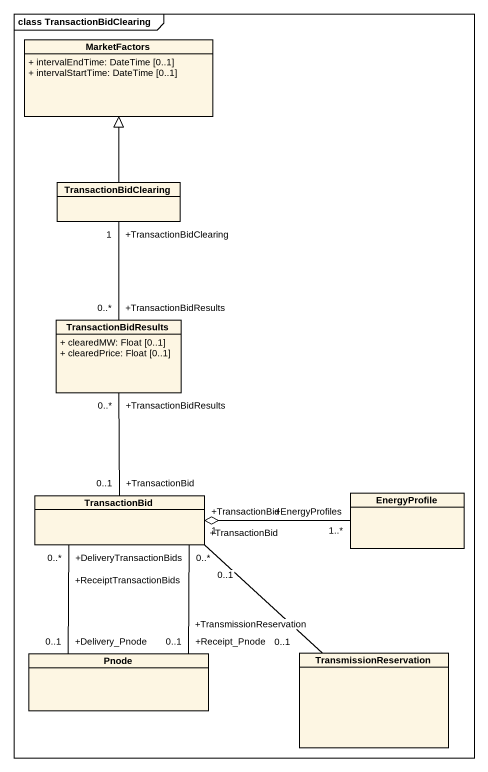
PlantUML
@startuml
mainframe class TransactionBidClearing
hide circle
hide empty members
skinparam classAttributeIconSize 0
class MarketFactors {
  + intervalEndTime: DateTime [0..1]
  + intervalStartTime: DateTime [0..1]
}
class TransactionBidClearing
class TransactionBidResults {
  + clearedMW: Float [0..1]
  + clearedPrice: Float [0..1]
}
class TransactionBid
class EnergyProfile
class Pnode
class TransmissionReservation
TransactionBidClearing -up-|> MarketFactors
TransactionBidResults "+TransactionBidResults\n0..*" -up- "+TransactionBidClearing\n1" TransactionBidClearing
TransactionBidResults "+TransactionBidResults\n0..*" -- "+TransactionBid\n0..1" TransactionBid
EnergyProfile "+EnergyProfiles\n1..*" -left-o "+TransactionBid\n1" TransactionBid
Pnode "+Delivery_Pnode\n0..1" -up- "+DeliveryTransactionBids\n0..*" TransactionBid
Pnode "+Receipt_Pnode\n0..1" -up- "+ReceiptTransactionBids\n0..*" TransactionBid
TransmissionReservation "+TransmissionReservation\n0..1" -up- "+TransactionBid\n0..1" TransactionBid
@enduml
